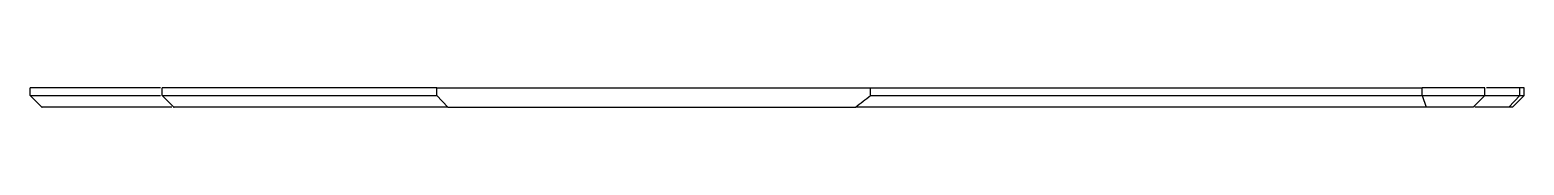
# Paper-space layout '_Dessus' of a CAD drawing. Header units: millimetres. Extents: x -80 to 112, y -3 to 0.
import ezdxf

# ---------------------------------------------------------------- set-up
doc = ezdxf.new("R2010")
doc.units = ezdxf.units.MM

psp = doc.layouts.new('_Dessus')

# ---------------------------------------------------------------- linework, layer by layer
at = {"color": 7, "linetype": 'Continuous', "lineweight": 25}
for p, q in [((-79.63, 0), (-79.63, -1)), ((-62.73, 0), (-62.73, -1)), ((-27.53, -1), (-27.53, 0)), ((-27.53, 0), (28.04, 0)), ((28.04, -1), (28.04, 0)), ((98.67, -1), (98.67, 0)), ((106.73, 0), (98.67, 0)), ((106.73, -1), (106.73, 0)), ((111.2, -1), (111.2, 0)), ((111.74, 0), (111.2, 0)), ((111.74, -1), (111.74, 0)), ((-79.62, -1), (-78.12, -2.5)), ((-27.53, -1), (-26.09, -2.5)), ((98.67, -1), (99.19, -2.5)), ((98.67, -1), (106.73, -1)), ((105.23, -2.5), (106.73, -1)), ((111.2, -1), (109.8, -2.5)), ((110.24, -2.5), (111.74, -1)), ((111.2, -1), (111.74, -1)), ((-26.09, -2.5), (26.09, -2.5)), ((105.23, -2.5), (99.19, -2.5)), ((110.24, -2.5), (109.8, -2.5))]:
    psp.add_line(p, q, dxfattribs=at)
at = {"color": 7, "linetype": 'Continuous', "lineweight": 25, "flags": 128}
psp.add_lwpolyline([(-62.68, -1), (-61.93, -1.75), (-61.18, -2.5)], dxfattribs=at)
at = {"color": 7, "linetype": 'Continuous', "lineweight": 25}
for points, knots in [([(-62.92, 0), (-62.98, 0), (-63.95, 0), (-66.01, 0), (-68.91, 0), (-71.66, 0), (-74.14, 0), (-76.29, 0), (-78.03, 0), (-79.17, 0), (-79.68, 0), (-79.6, 0), (-79.58, 0)], [0, 0, 0, 0, 0.009839, 0.156885, 0.298, 0.425894, 0.547945, 0.664038, 0.774377, 0.879714, 0.981604, 1, 1, 1, 1]), ([(-27.53, 0), (-29.46, 0), (-33.15, 0), (-38.38, 0), (-43.04, 0), (-47.15, 0), (-50.71, 0), (-53.76, 0), (-56.31, 0), (-58.43, 0), (-60.19, 0), (-61.57, 0), (-62.43, 0), (-62.75, 0), (-62.7, 0), (-62.69, 0)], [0, 0, 0, 0, 0.141268, 0.268063, 0.381079, 0.481031, 0.568692, 0.643689, 0.708753, 0.765311, 0.815361, 0.867824, 0.920457, 0.978304, 1, 1, 1, 1]), ([(28.04, 0), (28.21, 0), (29.13, 0), (31.28, 0), (35.12, 0), (39.83, 0), (47.17, 0), (58.04, 0), (73.05, 0), (86.2, 0), (94.87, 0), (97.95, 0), (98.67, 0)], [0.1033086, 0.1033086, 0.1033086, 0.1033086, 0.1173844, 0.1760766, 0.2347688, 0.293461, 0.3521532, 0.4695377, 0.5869221, 0.7043065, 0.7535699, 0.7685405, 0.7685405, 0.7685405, 0.7685405]), ([(111.2, 0), (110.12, 0), (108.56, 0), (107.31, 0), (106.93, 0)], [0, 0, 0, 0, 0.694933, 1, 1, 1, 1]), ([(-79.58, -1), (-79.52, -1), (-79.4, -1), (-78.56, -1), (-77.3, -1), (-75.66, -1), (-73.5, -1), (-70.79, -1), (-67.63, -1), (-64.91, -1), (-63.41, -1), (-62.9, -1)], [0, 0, 0, 0, 0.075825, 0.1668667, 0.2612979, 0.3598411, 0.4628293, 0.6071514, 0.7592347, 0.9186643, 1, 1, 1, 1]), ([(-62.69, -1), (-62.7, -1), (-62.75, -1), (-62.43, -1), (-61.57, -1), (-60.13, -1), (-58.15, -1), (-55.63, -1), (-52.54, -1), (-48.84, -1), (-44.49, -1), (-39.47, -1), (-33.73, -1), (-29.68, -1), (-27.53, -1)], [0, 0, 0, 0, 0.021697, 0.079547, 0.132182, 0.184648, 0.241954, 0.308056, 0.385699, 0.476767, 0.582651, 0.704484, 0.843278, 1, 1, 1, 1]), ([(26.09, -2.5), (26.42, -2.24), (27.07, -1.74), (27.72, -1.24), (28.04, -1)], [0, 0, 0, 0, 0.506946, 1, 1, 1, 1]), ([(28.04, -1), (28.21, -1), (29.13, -1), (31.28, -1), (35.12, -1), (39.83, -1), (47.17, -1), (58.04, -1), (73.05, -1), (86.2, -1), (94.87, -1), (97.95, -1), (98.67, -1)], [0.1033086, 0.1033086, 0.1033086, 0.1033086, 0.1173844, 0.1760766, 0.2347688, 0.293461, 0.3521532, 0.4695377, 0.5869221, 0.7043065, 0.7535699, 0.7685405, 0.7685405, 0.7685405, 0.7685405]), ([(106.73, -1), (107.18, -1), (108.5, -1), (110.13, -1), (111.2, -1)], [0, 0, 0, 0, 0.34489, 1, 1, 1, 1]), ([(-61.44, -2.5), (-61.93, -2.5), (-62.59, -2.5), (-63.49, -2.5), (-64.06, -2.5), (-64.65, -2.5), (-65.24, -2.5), (-65.83, -2.5), (-66.43, -2.5), (-67.15, -2.5), (-67.96, -2.5), (-68.83, -2.5), (-69.7, -2.5), (-70.55, -2.5), (-71.4, -2.5), (-72.23, -2.5), (-73.26, -2.5), (-74.45, -2.5), (-75.71, -2.5), (-76.85, -2.5), (-77.69, -2.5), (-78.15, -2.5), (-78.09, -2.5), (-78.08, -2.5)], [0, 0, 0, 0, 0.077664, 0.106508, 0.136016, 0.164958, 0.194074, 0.223483, 0.251339, 0.283201, 0.327866, 0.369001, 0.410815, 0.454429, 0.495994, 0.538213, 0.580791, 0.657963, 0.734858, 0.811621, 0.900301, 0.98979, 1, 1, 1, 1]), ([(-26.09, -2.5), (-27.48, -2.5), (-30.33, -2.5), (-34.59, -2.5), (-38.84, -2.5), (-43.01, -2.5), (-47.15, -2.5), (-51.26, -2.5), (-54.56, -2.5), (-56.97, -2.5), (-58.54, -2.5), (-59.66, -2.5), (-60.33, -2.5), (-60.76, -2.5), (-61.06, -2.5), (-61.21, -2.5), (-61.26, -2.5), (-61.19, -2.5), (-61.16, -2.5)], [0, 0, 0, 0, 0.100246, 0.205413, 0.306554, 0.40671, 0.505846, 0.606639, 0.70691, 0.751429, 0.795768, 0.840285, 0.862465, 0.884844, 0.914127, 0.943071, 0.973412, 1, 1, 1, 1]), ([(99.19, -2.5), (98.9, -2.5), (98.3, -2.5), (97.41, -2.5), (96.52, -2.5), (95.63, -2.5), (94.74, -2.5), (93.24, -2.5), (91.13, -2.5), (88.37, -2.5), (85.6, -2.5), (81.88, -2.5), (77.2, -2.5), (71.54, -2.5), (65.86, -2.5), (60.21, -2.5), (54.69, -2.5), (49.4, -2.5), (45.25, -2.5), (42.14, -2.5), (39.21, -2.5), (35.86, -2.5), (33.02, -2.5), (31.06, -2.5), (29.76, -2.5), (28.6, -2.5), (27.78, -2.5), (27.19, -2.5), (26.79, -2.5), (26.42, -2.5), (26.2, -2.5), (26.09, -2.5)], [0, 0, 0, 0, 0.0104552, 0.0208676, 0.0312382, 0.041568, 0.0518582, 0.0621097, 0.093531, 0.1245536, 0.1561011, 0.1872045, 0.2494599, 0.3116596, 0.374276, 0.4371556, 0.499958, 0.5622351, 0.6248201, 0.6562159, 0.687365, 0.7495008, 0.8122683, 0.8433043, 0.8747397, 0.9058017, 0.9373995, 0.9528224, 0.9683894, 0.9841116, 1, 1, 1, 1]), ([(109.8, -2.5), (108.69, -2.5), (107.09, -2.5), (105.8, -2.5), (105.41, -2.5)], [0, 0, 0, 0, 0.690052, 1, 1, 1, 1])]:
    psp.add_open_spline(points, degree=3, knots=knots, dxfattribs=at)
psp.add_open_spline([(98.67, -1), (98.67, -1), (98.67, -1), (98.67, -1)], degree=3, dxfattribs=at)

doc.saveas('drawing.dxf')
